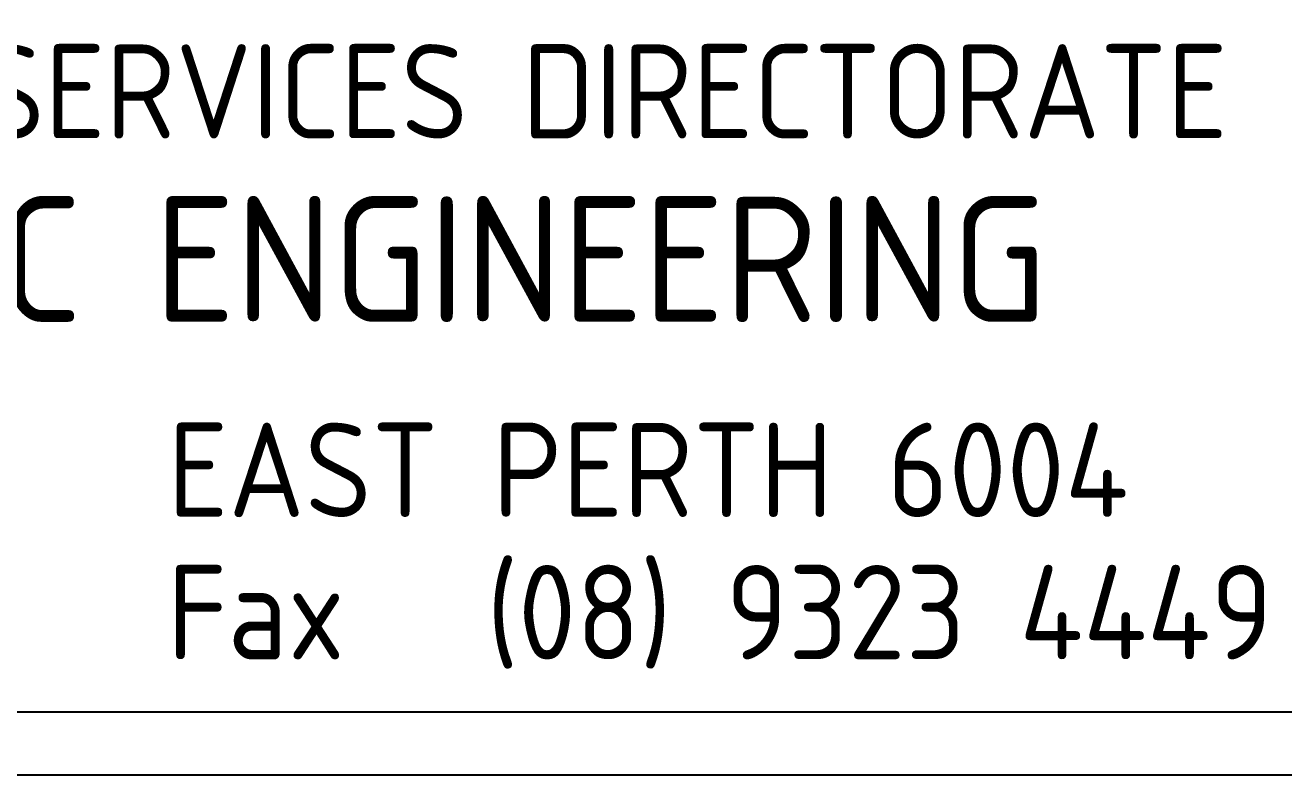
# Model space of a CAD drawing. Extents: x 0 to 420, y 0 to 297.
# Drawn here: x 384 to 404, y 57 to 68.92 of the extents above; entities that cross this region are included whole.
import ezdxf
from ezdxf.enums import TextEntityAlignment as Align

# ---------------------------------------------------------------- set-up
doc = ezdxf.new("R2010")
doc.units = 0
doc.header["$LTSCALE"] = 12
doc.header["$MEASUREMENT"] = 0
for name, color, linetype in [('TBLK18', 4, 'CONTINUOUS'), ('TBLK25', 1, 'CONTINUOUS'), ('TBLK35', 3, 'CONTINUOUS'), ('TBLK50', 7, 'CONTINUOUS')]:
    doc.layers.add(name, color=color, linetype=linetype)
doc.styles.add('ISO', font='isocp2.shx')

msp = doc.modelspace()

# ---------------------------------------------------------------- linework, layer by layer
at = {"layer": 'TBLK35'}
msp.add_line((352.5, 57), (415.5, 57), dxfattribs=at)
at = {"layer": 'TBLK50'}
msp.add_lwpolyline([(407, 80.841), (356, 80.841, 0.414214), (353.5, 78.341), (353.5, 60.5, 0.414214), (356, 58), (407, 58, 0.414214), (409.5, 60.5), (409.5, 78.341, 0.414214)], format="xyb", close=True, dxfattribs=at)

# ---------------------------------------------------------------- texts
at = {"layer": 'TBLK18', "style": 'ISO'}
msp.add_text('Fax', height=1.5, dxfattribs=at).set_placement((386.252, 58.836))
msp.add_attdef('PLANNING AND TECHNICAL SERVICES DIRECTORATE', text='', height=1.5, dxfattribs=at).set_placement((381.5, 67.119), align=Align.CENTER)
for tag, p in [('EAST PERTH 6004', (386.263, 61.1)), ('(08) 9323 4449', (391.33, 58.836))]:
    msp.add_attdef(tag, p, '', height=1.5, dxfattribs=at)
at = {"layer": 'TBLK25', "style": 'ISO'}
msp.add_attdef('ROAD AND TRAFFIC ENGINEERING', text='', height=2, dxfattribs=at).set_placement((381.5, 64.199), align=Align.CENTER)

doc.saveas('drawing.dxf')
